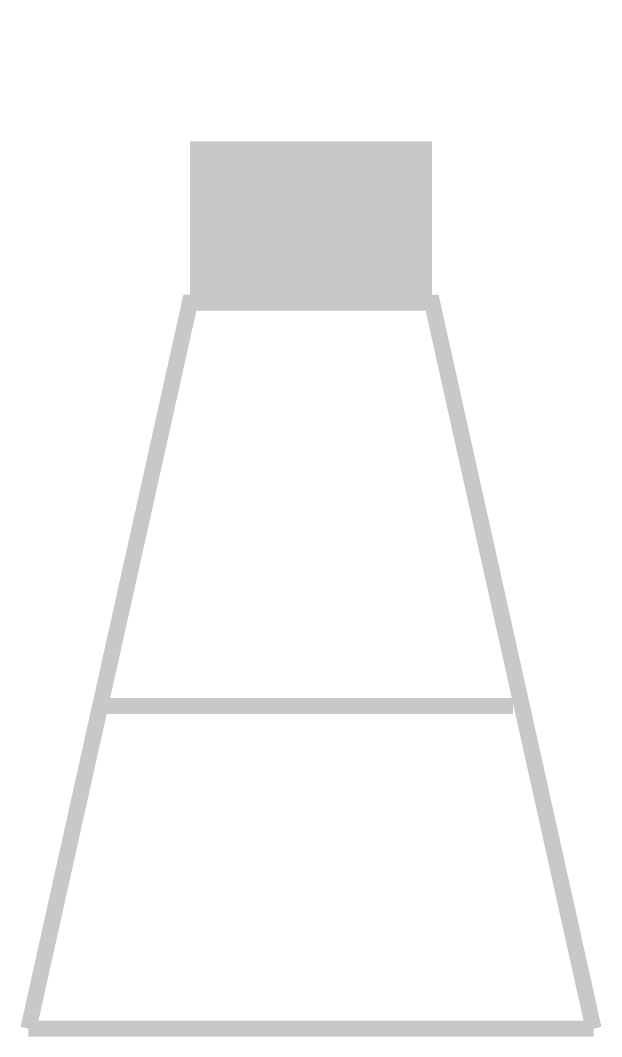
# Model space of a CAD drawing. Extents: x -0.03 to 1.77, y -0.03 to 3.12.
import ezdxf

# ---------------------------------------------------------------- set-up
doc = ezdxf.new("R2010")
doc.units = 0
doc.header["$MEASUREMENT"] = 0
doc.layers.get('0').update_dxf_attribs({"linetype": 'CONTINUOUS'})

msp = doc.modelspace()

# ---------------------------------------------------------------- linework, layer by layer
for points, const_width in [([(0.875, 2.25), (0.875, 2.75)], 0.75), ([(1.75, 0), (1.25, 2.25), (0.5, 2.25), (0, 0)], 0.05), ([(0.2222, 1), (1.5, 1)], 0.05), ([(0, 0), (1.75, 0)], 0.05)]:
    msp.add_lwpolyline(points, dxfattribs=dict(const_width=const_width))

doc.saveas('drawing.dxf')
